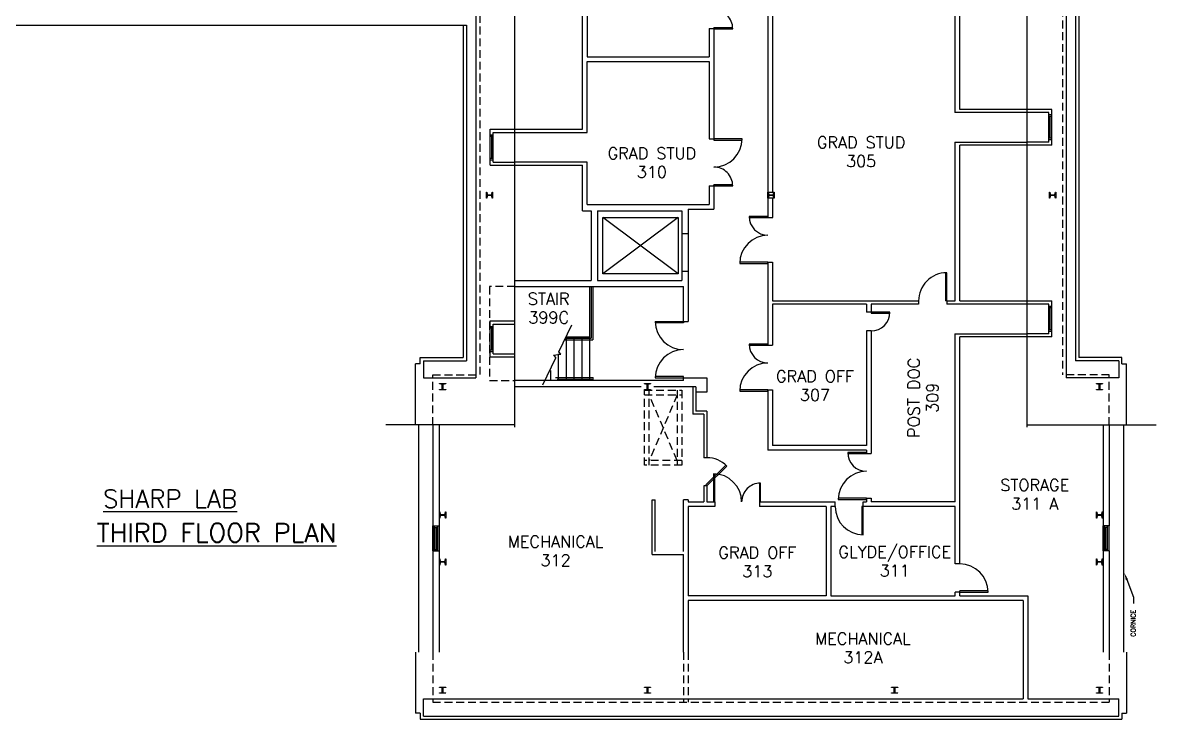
# Model space of a CAD drawing. Extents: x 481 to 2907, y 75 to 2641.
# Drawn here: x 1305 to 2755, y 75 to 966 of the extents above; entities that cross this region are included whole.
import ezdxf
from ezdxf.enums import TextEntityAlignment as Align

# ---------------------------------------------------------------- set-up
doc = ezdxf.new("R2010")
doc.units = 0
doc.header["$LTSCALE"] = 40
doc.header["$MEASUREMENT"] = 0
doc.linetypes.add('HIDDEN', pattern=[0.375, 0.25, -0.125])
doc.layers.get('0').update_dxf_attribs({"linetype": 'CONTINUOUS'})
for name, color, linetype in [('A-AREA-IDEN', 3, 'CONTINUOUS'), ('A-DOOR', 7, 'CONTINUOUS'), ('A-FLOR-IDEN', 7, 'CONTINUOUS'), ('A-FLOR-STRS', 7, 'CONTINUOUS'), ('A-GLAZ', 2, 'CONTINUOUS'), ('A-STRS-RAIL', 7, 'CONTINUOUS'), ('A-WALL', 2, 'CONTINUOUS'), ('S-COLS', 3, 'CONTINUOUS')]:
    doc.layers.add(name, color=color, linetype=linetype)
doc.styles.add('SIMPLEX', font='simplex', dxfattribs={"height": 23})

# ---------------------------------------------------------------- blocks, each defined once
blk = doc.blocks.new('AD081', base_point=(976.415, 314.205))
for p, q in [((976.353, 314.849), (976.314, 314.205)), ((976.353, 314.849), (976.477, 313.561)), ((975.415, 314.205), (976.314, 314.205)), ((976.477, 313.561), (976.516, 314.205)), ((976.516, 314.205), (977.415, 314.205))]:
    blk.add_line(p, q)
blk = doc.blocks.new('Q')
at = {"layer": 'A-STRS-RAIL', "style": 'SIMPLEX'}
for tag, p in [('ROOM', (2, 4)), ('NUMBER', (2, -15.1))]:
    blk.add_attdef(tag, text='', height=12, dxfattribs=at).set_placement(p, align=Align.CENTER)
blk = doc.blocks.new('AD03A', base_point=(6.133, 5.024))
for p, q in [((6.133, 6.024), (6.133, 5.024)), ((6.182, 5.024), (6.182, 6.022)), ((6.133, 5.024), (6.182, 5.024))]:
    blk.add_line(p, q)
blk.add_arc((6.133, 5.024), 1, 0, 90)
blk = doc.blocks.new('AD05A', base_point=(203.035, 424.492))
for p, q in [((203.035, 424.492), (203.084, 424.492)), ((203.035, 424.492), (203.035, 423.492)), ((203.084, 423.493), (203.084, 424.492))]:
    blk.add_line(p, q)
blk.add_arc((203.035, 424.492), 1, 270, 0)
blk = doc.blocks.new('5DOOR')
at = {"layer": 'A-DOOR', "xscale": 36, "yscale": 36, "zscale": 0.01}
blk.add_blockref('AD03A', (0, 0), dxfattribs=at)
at = {"layer": 'A-DOOR', "xscale": 24, "yscale": 24, "zscale": 0.01, "rotation": 180}
blk.add_blockref('AD05A', (60.1, 0), dxfattribs=at)
blk = doc.blocks.new('AD05B', base_point=(489.664, 570.31))
for p, q in [((489.664, 570.31), (489.699, 570.345)), ((490.371, 569.603), (489.664, 570.31)), ((489.699, 570.345), (490.405, 569.638))]:
    blk.add_line(p, q)
blk.add_arc((489.664, 570.31), 1, 315, 0)
blk = doc.blocks.new('AD04A', base_point=(489.664, 570.31))
for p, q in [((488.664, 571.31), (488.664, 570.31)), ((488.713, 570.31), (488.713, 571.309)), ((490.616, 570.31), (490.616, 571.309)), ((490.664, 571.31), (490.664, 570.31)), ((488.664, 570.31), (488.713, 570.31)), ((490.664, 570.31), (490.616, 570.31))]:
    blk.add_line(p, q)
for centre, start, end in [((488.664, 570.31), 0, 90), ((490.664, 570.31), 90, 180)]:
    blk.add_arc(centre, 1, start, end)

msp = doc.modelspace()

# ---------------------------------------------------------------- linework, layer by layer
at = {"layer": 'A-AREA-IDEN'}
for p, q in [((2716.87343, 253.81308), (2725.22249, 231.29706)), ((2725.22249, 231.29706), (2725.22249, 223.29923))]:
    msp.add_line(p, q, dxfattribs=at)
msp.add_solid([(2715.467, 253.29157), (2718.27985, 254.33459), (2713.74437, 262.25162)], dxfattribs=at)
at = {"layer": 'A-FLOR-STRS'}
for p, q in [((1999.89123, 564.46574), (1999.89123, 508.46574)), ((2009.89123, 564.46574), (2009.89123, 508.46574)), ((2019.89123, 564.46574), (2019.89123, 508.46574)), ((1989.89123, 542.41027), (1989.89123, 508.46574)), ((1979.89123, 521.44596), (1979.89123, 508.46574))]:
    msp.add_line(p, q, dxfattribs=at)
at = {"layer": 'A-GLAZ'}
for p, q in [((2617.03498, 816.21574), (2617.03498, 848.21574)), ((2619.03498, 818.21574), (2619.03498, 846.21574)), ((2621.03498, 816.21574), (2621.03498, 848.21574)), ((1902.74748, 790.71574), (1902.74748, 822.71574)), ((1904.74748, 792.71574), (1904.74748, 820.71574)), ((1906.74748, 790.71574), (1906.74748, 822.71574)), ((2617.03498, 571.21574), (2617.03498, 603.21574)), ((2619.03498, 573.21574), (2619.03498, 601.21574)), ((2621.03498, 571.21574), (2621.03498, 603.21574)), ((1902.74748, 545.71574), (1902.74748, 577.71574)), ((1904.74748, 547.71574), (1904.74748, 575.71574)), ((1906.74748, 545.71574), (1906.74748, 577.71574)), ((1831.58616, 290.46574), (1831.58616, 322.46574)), ((1833.58616, 292.46574), (1833.58616, 320.46574)), ((1835.58616, 290.46574), (1835.58616, 322.46574)), ((2688.1963, 290.46574), (2688.1963, 322.46574)), ((2690.1963, 292.46574), (2690.1963, 320.46574)), ((2692.1963, 290.46574), (2692.1963, 322.46574))]:
    msp.add_line(p, q, dxfattribs=at)
at = {"layer": 'A-GLAZ', "color": 2, "linetype": 'Continuous'}
for p, q in [((2621.03498, 846.21574), (2617.03498, 846.21574)), ((1902.74748, 820.71574), (1906.74748, 820.71574)), ((2621.03498, 818.21574), (2617.03498, 818.21574)), ((1902.74748, 792.71574), (1906.74748, 792.71574)), ((2621.03498, 601.21574), (2617.03498, 601.21574)), ((1902.74748, 575.71574), (1906.74748, 575.71574)), ((2621.03498, 573.21574), (2617.03498, 573.21574)), ((1902.74748, 547.71574), (1906.74748, 547.71574)), ((1831.58616, 320.46574), (1835.58616, 320.46574)), ((2692.1963, 320.46574), (2688.1963, 320.46574)), ((1831.58616, 292.46574), (1835.58616, 292.46574)), ((2692.1963, 292.46574), (2688.1963, 292.46574))]:
    msp.add_line(p, q, dxfattribs=at)
at = {"layer": 'A-GLAZ', "color": 2}
for p, q in [((1829.39123, 290.46574), (1829.39123, 322.46574)), ((1837.39123, 290.46574), (1837.39123, 322.46574)), ((2686.39123, 290.46574), (2686.39123, 322.46574)), ((2694.39123, 290.46574), (2694.39123, 322.46574))]:
    msp.add_line(p, q, dxfattribs=at)
at = {"layer": 'A-STRS-RAIL'}
for p, q in [((2029.89123, 628.46574), (2029.89123, 508.46574)), ((2031.89416, 628.46574), (2031.89416, 562.59649)), ((2033.89416, 628.46574), (2033.89416, 560.59649)), ((1998.56607, 560.59649), (2033.89416, 560.59649)), ((1999.52008, 562.59649), (2031.89416, 562.59649)), ((2000.12635, 564.46574), (2029.89123, 564.46574)), ((1986.25846, 512.33498), (2034.64481, 512.33498)), ((1988.25846, 510.33498), (2032.64481, 510.33498)), ((2032.64481, 508.46574), (2032.64481, 510.33498)), ((2034.64481, 508.46574), (2034.64481, 512.33498))]:
    msp.add_line(p, q, dxfattribs=at)
at = {"layer": 'A-WALL'}
for p, q in [((1934.46658, 448.86767), (1934.46658, 1320.59926)), ((2020.89123, 829.71574), (2020.89123, 1320.59926)), ((2257.89123, 1269.22498), (2257.89123, 717.11866)), ((2589.31588, 448.86767), (2589.31588, 1209.90386)), ((2639.39123, 1149.90386), (2639.39123, 511.71574)), ((2026.89123, 1126.46574), (2026.89123, 922.46574)), ((2651.39123, 1129.90386), (2651.39123, 533.71574)), ((2655.39123, 1125.90386), (2655.39123, 537.71574)), ((2503.39123, 855.21574), (2503.39123, 1054.21574)), ((2263.89123, 986.46574), (2263.89123, 749.46574)), ((2497.39123, 851.21574), (2497.39123, 987.06607)), ((1884.39123, 974.96574), (1884.39123, 511.71574)), ((1868.39123, 962.96574), (1868.39123, 537.71574)), ((1872.39123, 962.96574), (1872.39123, 533.71574)), ((2182.89123, 958.46574), (2182.89123, 922.46574)), ((2182.89123, 958.46574), (2188.89123, 958.46574)), ((2188.89123, 958.46574), (2188.89123, 817.46574)), ((2026.89123, 922.46574), (2182.89123, 922.46574)), ((2026.89123, 916.46574), (2182.89123, 916.46574)), ((2026.89123, 825.71574), (2026.89123, 916.46574)), ((2182.89123, 916.46574), (2182.89123, 817.46574)), ((2617.03498, 848.21574), (2617.03498, 851.21574)), ((2621.03498, 848.21574), (2621.03498, 855.21574)), ((1902.74748, 822.71574), (1902.74748, 829.71574)), ((1906.74748, 822.71574), (1906.74748, 825.71574)), ((2182.89123, 817.46574), (2188.89123, 817.46574)), ((2497.39123, 610.21574), (2497.39123, 813.21574)), ((2617.03498, 813.21574), (2617.03498, 816.21574)), ((2621.03498, 809.21574), (2621.03498, 816.21574)), ((2503.39123, 610.21574), (2503.39123, 809.21574)), ((1902.74748, 783.71574), (1902.74748, 790.71574)), ((1906.74748, 787.71574), (1906.74748, 790.71574)), ((2020.89123, 725.46574), (2020.89123, 783.71574)), ((2026.89123, 733.46574), (2026.89123, 787.71574)), ((2182.89123, 757.46574), (2182.89123, 733.46574)), ((2182.89123, 757.46574), (2188.89123, 757.46574)), ((2188.89123, 757.46574), (2188.89123, 727.46574)), ((2263.89123, 741.46574), (2263.89123, 717.11866)), ((2020.89123, 725.46574), (2031.89123, 725.46574)), ((2026.89123, 733.46574), (2182.89123, 733.46574)), ((2031.89123, 725.46574), (2031.89123, 636.46574)), ((2039.89123, 725.46574), (2147.89123, 725.46574)), ((2039.89123, 725.46574), (2039.89123, 636.46574)), ((2147.89123, 725.46574), (2147.89123, 636.46574)), ((2155.89123, 727.46574), (2188.89123, 727.46574)), ((2155.89123, 727.46574), (2155.89123, 583.95191)), ((2143, 717), (2047, 645)), ((2143, 645), (2047, 717)), ((2047, 717), (2143, 717)), ((2047, 645), (2047, 717)), ((2143, 717), (2143, 645)), ((2257.89123, 717.11866), (2263.99794, 717.11866)), ((2147.89123, 696.46574), (2155.89123, 696.46574)), ((2257.89123, 659.92948), (2257.89123, 553.78231)), ((2257.89123, 659.92948), (2263.84073, 659.92948)), ((2263.84073, 659.92948), (2263.89123, 610.21574)), ((2143, 645), (2047, 645)), ((2147.89123, 648.46574), (2155.89123, 648.46574)), ((1934.46658, 636.46574), (2031.89123, 636.46574)), ((1934.46658, 628.46574), (2149.89123, 628.46574)), ((2039.89123, 636.46574), (2147.89123, 636.46574)), ((2149.89123, 583.95191), (2149.89123, 628.46574)), ((2263.89123, 610.21574), (2450.59851, 610.21574)), ((2450.59851, 610.21574), (2450.59851, 606.21574)), ((2486.59851, 610.21574), (2486.59851, 606.21574)), ((2486.59851, 610.21574), (2497.39123, 610.21574)), ((2503.39123, 610.21574), (2621.03498, 610.21574)), ((2621.03498, 603.21574), (2621.03498, 610.21574)), ((2263.89123, 606.21574), (2263.89123, 553.78231)), ((2383.89123, 606.21574), (2383.89123, 595.88439)), ((2389.89123, 595.88439), (2383.89123, 595.88439)), ((2389.89123, 606.21574), (2389.89123, 595.88439)), ((2617.03498, 603.21574), (2617.03498, 606.21574)), ((1902.74748, 577.71574), (1902.74748, 584.71574)), ((1906.74748, 577.71574), (1906.74748, 580.71574)), ((2149.89123, 583.95191), (2155.89123, 583.95191)), ((2383.89123, 571.88439), (2383.89123, 425.21574)), ((2389.89123, 571.88439), (2383.89123, 571.88439)), ((2389.89123, 571.88439), (2389.89123, 415.29231)), ((2497.39123, 353.21574), (2497.39123, 568.21574)), ((2497.39123, 568.21574), (2589.31588, 568.21574)), ((2617.03498, 568.21574), (2617.03498, 571.21574)), ((2621.03498, 564.21574), (2621.03498, 571.21574)), ((2257.89123, 553.78231), (2263.89123, 553.78231)), ((2503.39123, 273.94396), (2503.39123, 564.21574)), ((2589.31588, 564.21574), (2503.39123, 564.21574)), ((1902.74748, 538.71574), (1902.74748, 545.71574)), ((1906.74748, 542.71574), (1906.74748, 545.71574)), ((1817.3199, 533.71574), (1817.3199, 511.71574)), ((2706.46255, 533.71574), (2706.46255, 511.71574)), ((2149.89123, 508.46574), (1934.46658, 508.46574)), ((2149.89123, 511.95191), (2179.89123, 511.95191)), ((2149.89123, 508.46574), (2149.89123, 511.95191)), ((2179.89123, 511.95191), (2179.89123, 493.46574)), ((2095.89123, 500.46574), (1934.46658, 500.46574)), ((2165.89123, 500.46574), (2111.89123, 500.46574)), ((2161.89123, 500.46574), (2161.89123, 465.46574)), ((2165.89123, 500.46574), (2165.89123, 469.46574)), ((2179.89123, 493.46574), (2165.89123, 493.46574)), ((2257.89123, 496.59313), (2257.89123, 419.21574)), ((2257.89123, 496.59313), (2263.89123, 496.59313)), ((2263.89123, 496.59313), (2263.89123, 425.21574)), ((2175.89123, 465.46574), (2161.89123, 465.46574)), ((2179.89123, 469.46574), (2165.89123, 469.46574)), ((2175.89123, 465.46574), (2175.89123, 409.65822)), ((2179.89123, 469.46574), (2179.89123, 409.65822)), ((1934.46658, 451.68949), (1769.20637, 451.68949)), ((1811.2484, 451.68949), (1811.2484, 161.24198)), ((1829.39123, 451.68949), (1829.39123, 161.24198)), ((1837.39123, 451.68949), (1837.39123, 161.24198)), ((2589.31588, 451.68949), (2754.57608, 451.68949)), ((2686.39123, 451.68949), (2686.39123, 322.46574)), ((2694.39123, 451.68949), (2694.39123, 322.46574)), ((2712.53406, 451.68949), (2712.53406, 161.24198)), ((2383.89123, 425.21574), (2263.89123, 425.21574)), ((2179.89123, 409.65822), (2175.89123, 409.65822)), ((2179.89123, 409.46574), (2175.89123, 409.46574)), ((2383.89123, 419.21574), (2257.89123, 419.21574)), ((2383.89123, 419.21574), (2383.89123, 415.29231)), ((2383.89123, 415.29231), (2389.89123, 415.29231)), ((2179.89123, 373.65822), (2175.89123, 373.65822)), ((2175.89123, 373.65822), (2175.89123, 353.21574)), ((2179.89123, 373.65822), (2179.89123, 353.21574)), ((2109.89123, 286), (2109.89123, 356)), ((2109.89123, 356), (2113.89123, 356)), ((2113.89123, 290), (2113.89123, 356)), ((2149.89123, 290), (2149.89123, 356)), ((2155.89123, 356), (2149.89123, 356)), ((2155.89123, 356), (2155.89123, 353.21574)), ((2155.89123, 353.21574), (2175.89123, 353.21574)), ((2179.89123, 353.21574), (2189.96318, 353.21574)), ((2189.96318, 353.21574), (2189.96318, 347.21574)), ((2247.15236, 353.21574), (2343.89743, 353.21574)), ((2247.15236, 353.21574), (2247.15236, 347.21574)), ((2343.89743, 347.21574), (2343.89743, 353.21574)), ((2379.89743, 347.21574), (2379.89743, 353.21574)), ((2379.89743, 353.21574), (2383.89123, 353.21574)), ((2383.89123, 358.10313), (2383.89123, 353.21574)), ((2383.89123, 358.10313), (2389.89123, 358.10313)), ((2389.89123, 358.10313), (2389.89123, 353.21574)), ((2497.39123, 353.21574), (2389.89123, 353.21574)), ((2155.89123, 347.21574), (2155.89123, 233.21574)), ((2189.96318, 347.21574), (2155.89123, 347.21574)), ((2332.39123, 347.21574), (2247.15236, 347.21574)), ((2332.39123, 347.21574), (2332.39123, 233.21574)), ((2338.39123, 347.21574), (2338.39123, 233.21574)), ((2343.89743, 347.21574), (2338.39123, 347.21574)), ((2497.39123, 347.21574), (2379.89743, 347.21574)), ((2497.39123, 273.94396), (2497.39123, 347.21574)), ((2686.39123, 290.46574), (2686.39123, 161.24198)), ((2694.39123, 290.46574), (2694.39123, 161.24198)), ((2109.89123, 286), (2149.89123, 286)), ((2149.89123, 161.24198), (2149.89123, 286)), ((2503.39123, 273.94396), (2497.39123, 273.94396)), ((2332.39123, 233.21574), (2155.89123, 233.21574)), ((2338.39123, 233.21574), (2497.39123, 233.21574)), ((2503.39123, 237.94396), (2497.39123, 237.94396)), ((2497.39123, 233.21574), (2497.39123, 237.94396)), ((2503.39123, 233.21574), (2503.39123, 237.94396)), ((2503.39123, 233.21574), (2590.39123, 233.21574)), ((2590.39123, 233.21574), (2590.39123, 101.21574)), ((2584.39123, 227.21574), (2155.89123, 227.21574)), ((2155.89123, 227.21574), (2155.89123, 161.24198)), ((2584.39123, 227.21574), (2584.39123, 101.21574)), ((1817.3199, 79.21574), (1817.3199, 101.21574)), ((2706.46255, 79.21574), (2706.46255, 101.21574))]:
    msp.add_line(p, q, dxfattribs=at)
at = {"layer": 'A-WALL', "linetype": 'HIDDEN'}
for p, q in [((2634.39123, 1148.71574), (2634.39123, 515.71574)), ((1889.39123, 990.96574), (1889.39123, 515.71574)), ((1901.89123, 628.46574), (1901.89123, 508.46574)), ((1934.46658, 628.46574), (1901.89123, 628.46574)), ((2497.03498, 568.21574), (2589.31588, 568.21574)), ((1829.39123, 451.68949), (1829.39123, 515.71574)), ((1829.39123, 515.71574), (1889.39123, 515.71574)), ((1901.89123, 508.46574), (1934.46658, 508.46574)), ((2694.39123, 515.71574), (2634.39123, 515.71574)), ((2694.39123, 451.68949), (2694.39123, 515.71574)), ((2100, 400), (2100, 496)), ((2100, 496), (2148, 496)), ((2106, 400), (2106, 496)), ((2142, 496), (2142, 400)), ((2148, 496), (2148, 400)), ((2100, 490), (2148, 490)), ((2142, 406), (2106, 490)), ((2142, 490), (2106, 406)), ((2148, 406), (2100, 406)), ((2148, 400), (2100, 400)), ((1829.39123, 161.24198), (1829.39123, 97.21574)), ((2149.89123, 161.24198), (2149.89123, 97.21574)), ((2155.89123, 161.24198), (2155.89123, 97.21574)), ((2694.39123, 161.24198), (2694.39123, 97.21574)), ((1829.39123, 97.21574), (2694.39123, 97.21574))]:
    msp.add_line(p, q, dxfattribs=at)
at = {"layer": 'A-WALL', "linetype": 'Continuous'}
for p, q in [((1177.89123, 962.96574), (1872.39123, 962.96574)), ((2589.31588, 851.21574), (2497.03498, 851.21574)), ((2621.03498, 855.21574), (2503.39123, 855.21574)), ((2617.03498, 851.21574), (2589.31588, 851.21574)), ((2621.03498, 848.21574), (2617.03498, 848.21574)), ((1902.74748, 829.71574), (2020.89123, 829.71574)), ((1902.74748, 822.71574), (1906.74748, 822.71574)), ((1906.74748, 825.71574), (1934.46658, 825.71574)), ((1934.46658, 825.71574), (2026.89123, 825.71574)), ((2497.03498, 813.21574), (2589.31588, 813.21574)), ((2617.03498, 813.21574), (2589.31588, 813.21574)), ((2621.03498, 816.21574), (2617.03498, 816.21574)), ((2621.03498, 809.21574), (2503.39123, 809.21574)), ((1902.74748, 790.71574), (1906.74748, 790.71574)), ((1902.74748, 783.71574), (2020.89123, 783.71574)), ((1906.74748, 787.71574), (1934.46658, 787.71574)), ((2026.89123, 787.71574), (1934.46658, 787.71574)), ((2383.89123, 606.21574), (2263.89123, 606.21574)), ((2450.59851, 606.21574), (2389.89123, 606.21574)), ((2589.31588, 606.21574), (2486.59851, 606.21574)), ((2617.03498, 606.21574), (2589.31588, 606.21574)), ((2621.03498, 603.21574), (2617.03498, 603.21574)), ((1902.74748, 584.71574), (1934.46658, 584.71574)), ((1906.74748, 580.71574), (1934.46658, 580.71574)), ((1902.74748, 577.71574), (1906.74748, 577.71574)), ((2617.03498, 568.21574), (2589.31588, 568.21574)), ((2621.03498, 571.21574), (2617.03498, 571.21574)), ((2621.03498, 564.21574), (2589.31588, 564.21574)), ((1813.39123, 537.71574), (1868.39123, 537.71574)), ((1813.39123, 529.71574), (1813.39123, 537.71574)), ((1902.74748, 545.71574), (1906.74748, 545.71574)), ((1902.74748, 538.71574), (1934.46658, 538.71574)), ((1906.74748, 542.71574), (1934.46658, 542.71574)), ((2710.39123, 537.71574), (2655.39123, 537.71574)), ((2710.39123, 529.71574), (2710.39123, 537.71574)), ((1807.39123, 451.68949), (1807.39123, 529.71574)), ((1813.39123, 529.71574), (1807.39123, 529.71574)), ((1817.3199, 533.71574), (1872.39123, 533.71574)), ((2706.46255, 533.71574), (2651.39123, 533.71574)), ((2710.39123, 529.71574), (2716.39123, 529.71574)), ((2716.39123, 451.68949), (2716.39123, 529.71574)), ((1817.3199, 511.71574), (1884.39123, 511.71574)), ((2706.46255, 511.71574), (2639.39123, 511.71574)), ((1829.39123, 322.46574), (1837.39123, 322.46574)), ((2694.39123, 322.46574), (2686.39123, 322.46574)), ((1829.39123, 290.46574), (1837.39123, 290.46574)), ((2694.39123, 290.46574), (2686.39123, 290.46574)), ((1807.39123, 161.24198), (1807.39123, 83.21574)), ((2716.39123, 161.24198), (2716.39123, 83.21574)), ((1817.3199, 101.21574), (2584.39123, 101.21574)), ((2590.39123, 101.21574), (2706.46255, 101.21574)), ((1813.39123, 83.21574), (1807.39123, 83.21574)), ((1813.39123, 83.21574), (1813.39123, 75.21574)), ((1813.39123, 75.21574), (2710.39123, 75.21574)), ((1817.3199, 79.21574), (2706.46255, 79.21574)), ((2710.39123, 83.21574), (2716.39123, 83.21574)), ((2710.39123, 83.21574), (2710.39123, 75.21574))]:
    msp.add_line(p, q, dxfattribs=at)
at = {"layer": 'S-COLS'}
for p, q in [((2257.89123, 741.46574), (2257.89123, 749.46574)), ((2257.89123, 749.46574), (2265.89123, 749.46574)), ((2265.89123, 741.46574), (2257.89123, 741.46574)), ((2265.89123, 749.46574), (2265.89123, 741.46574))]:
    msp.add_line(p, q, dxfattribs=at)
at = {"layer": 'S-COLS', "color": 3}
for points in [[(1897.89123, 749.46574), (1898.13141, 749.46574, -0.3666293647), (1898.33691, 749.29165), (1898.86221, 746.13982, 0.3666293647), (1899.06771, 745.96574), (1904.71474, 745.96574, 0.3666293647), (1904.92024, 746.13982), (1905.44555, 749.29165, -0.3666293647), (1905.65105, 749.46574), (1905.89123, 749.46574), (1905.89123, 741.46574), (1905.65105, 741.46574, -0.3666293647), (1905.44555, 741.63982), (1904.92024, 744.79165, 0.3666293647), (1904.71474, 744.96574), (1899.06771, 744.96574, 0.3666293647), (1898.86221, 744.79165), (1898.33691, 741.63982, -0.3666293647), (1898.13141, 741.46574), (1897.89123, 741.46574)], [(2257.89123, 749.46574), (2258.13141, 749.46574, -0.3666293647), (2258.33691, 749.29165), (2258.86221, 746.13982, 0.3666293647), (2259.06771, 745.96574), (2264.71474, 745.96574, 0.3666293647), (2264.92024, 746.13982), (2265.44555, 749.29165, -0.3666293647), (2265.65105, 749.46574), (2265.89123, 749.46574), (2265.89123, 741.46574), (2265.65105, 741.46574, -0.3666293647), (2265.44555, 741.63982), (2264.92024, 744.79165, 0.3666293647), (2264.71474, 744.96574), (2259.06771, 744.96574, 0.3666293647), (2258.86221, 744.79165), (2258.33691, 741.63982, -0.3666293647), (2258.13141, 741.46574), (2257.89123, 741.46574)], [(2617.89123, 749.46574), (2618.13141, 749.46574, -0.3666293647), (2618.33691, 749.29165), (2618.86221, 746.13982, 0.3666293647), (2619.06771, 745.96574), (2624.71474, 745.96574, 0.3666293647), (2624.92024, 746.13982), (2625.44555, 749.29165, -0.3666293647), (2625.65105, 749.46574), (2625.89123, 749.46574), (2625.89123, 741.46574), (2625.65105, 741.46574, -0.3666293647), (2625.44555, 741.63982), (2624.92024, 744.79165, 0.3666293647), (2624.71474, 744.96574), (2619.06771, 744.96574, 0.3666293647), (2618.86221, 744.79165), (2618.33691, 741.63982, -0.3666293647), (2618.13141, 741.46574), (2617.89123, 741.46574)], [(1845.89123, 504.46574), (1845.89123, 504.22556, -0.3666293647), (1845.71715, 504.02006), (1842.56531, 503.49475, 0.3666293647), (1842.39123, 503.28925), (1842.39123, 497.64222, 0.3666293647), (1842.56531, 497.43672), (1845.71715, 496.91142, -0.3666293647), (1845.89123, 496.70592), (1845.89123, 496.46574), (1837.89123, 496.46574), (1837.89123, 496.70592, -0.3666293647), (1838.06531, 496.91142), (1841.21715, 497.43672, 0.3666293647), (1841.39123, 497.64222), (1841.39123, 503.28925, 0.3666293647), (1841.21715, 503.49475), (1838.06531, 504.02006, -0.3666293647), (1837.89123, 504.22556), (1837.89123, 504.46574)], [(2107.89123, 504.46574), (2107.89123, 504.22556, -0.3666293647), (2107.71715, 504.02006), (2104.56531, 503.49475, 0.3666293647), (2104.39123, 503.28925), (2104.39123, 497.64222, 0.3666293647), (2104.56531, 497.43672), (2107.71715, 496.91142, -0.3666293647), (2107.89123, 496.70592), (2107.89123, 496.46574), (2099.89123, 496.46574), (2099.89123, 496.70592, -0.3666293647), (2100.06531, 496.91142), (2103.21715, 497.43672, 0.3666293647), (2103.39123, 497.64222), (2103.39123, 503.28925, 0.3666293647), (2103.21715, 503.49475), (2100.06531, 504.02006, -0.3666293647), (2099.89123, 504.22556), (2099.89123, 504.46574)], [(2685.89123, 504.46574), (2685.89123, 504.22556, -0.3666293647), (2685.71715, 504.02006), (2682.56531, 503.49475, 0.3666293647), (2682.39123, 503.28925), (2682.39123, 497.64222, 0.3666293647), (2682.56531, 497.43672), (2685.71715, 496.91142, -0.3666293647), (2685.89123, 496.70592), (2685.89123, 496.46574), (2677.89123, 496.46574), (2677.89123, 496.70592, -0.3666293647), (2678.06531, 496.91142), (2681.21715, 497.43672, 0.3666293647), (2681.39123, 497.64222), (2681.39123, 503.28925, 0.3666293647), (2681.21715, 503.49475), (2678.06531, 504.02006, -0.3666293647), (2677.89123, 504.22556), (2677.89123, 504.46574)], [(1837.89123, 340.46574), (1838.13141, 340.46574, -0.3666293647), (1838.33691, 340.29165), (1838.86221, 337.13982, 0.3666293647), (1839.06771, 336.96574), (1844.71474, 336.96574, 0.3666293647), (1844.92024, 337.13982), (1845.44555, 340.29165, -0.3666293647), (1845.65105, 340.46574), (1845.89123, 340.46574), (1845.89123, 332.46574), (1845.65105, 332.46574, -0.3666293647), (1845.44555, 332.63982), (1844.92024, 335.79165, 0.3666293647), (1844.71474, 335.96574), (1839.06771, 335.96574, 0.3666293647), (1838.86221, 335.79165), (1838.33691, 332.63982, -0.3666293647), (1838.13141, 332.46574), (1837.89123, 332.46574)], [(2677.89123, 340.46574), (2678.13141, 340.46574, -0.3666293647), (2678.33691, 340.29165), (2678.86221, 337.13982, 0.3666293647), (2679.06771, 336.96574), (2684.71474, 336.96574, 0.3666293647), (2684.92024, 337.13982), (2685.44555, 340.29165, -0.3666293647), (2685.65105, 340.46574), (2685.89123, 340.46574), (2685.89123, 332.46574), (2685.65105, 332.46574, -0.3666293647), (2685.44555, 332.63982), (2684.92024, 335.79165, 0.3666293647), (2684.71474, 335.96574), (2679.06771, 335.96574, 0.3666293647), (2678.86221, 335.79165), (2678.33691, 332.63982, -0.3666293647), (2678.13141, 332.46574), (2677.89123, 332.46574)], [(1837.89123, 280.46574), (1838.13141, 280.46574, -0.3666293647), (1838.33691, 280.29165), (1838.86221, 277.13982, 0.3666293647), (1839.06771, 276.96574), (1844.71474, 276.96574, 0.3666293647), (1844.92024, 277.13982), (1845.44555, 280.29165, -0.3666293647), (1845.65105, 280.46574), (1845.89123, 280.46574), (1845.89123, 272.46574), (1845.65105, 272.46574, -0.3666293647), (1845.44555, 272.63982), (1844.92024, 275.79165, 0.3666293647), (1844.71474, 275.96574), (1839.06771, 275.96574, 0.3666293647), (1838.86221, 275.79165), (1838.33691, 272.63982, -0.3666293647), (1838.13141, 272.46574), (1837.89123, 272.46574)], [(2677.89123, 280.46574), (2678.13141, 280.46574, -0.3666293647), (2678.33691, 280.29165), (2678.86221, 277.13982, 0.3666293647), (2679.06771, 276.96574), (2684.71474, 276.96574, 0.3666293647), (2684.92024, 277.13982), (2685.44555, 280.29165, -0.3666293647), (2685.65105, 280.46574), (2685.89123, 280.46574), (2685.89123, 272.46574), (2685.65105, 272.46574, -0.3666293647), (2685.44555, 272.63982), (2684.92024, 275.79165, 0.3666293647), (2684.71474, 275.96574), (2679.06771, 275.96574, 0.3666293647), (2678.86221, 275.79165), (2678.33691, 272.63982, -0.3666293647), (2678.13141, 272.46574), (2677.89123, 272.46574)], [(1845.89123, 116.46574), (1845.89123, 116.22556, -0.3666293647), (1845.71715, 116.02006), (1842.56531, 115.49475, 0.3666293647), (1842.39123, 115.28925), (1842.39123, 109.64222, 0.3666293647), (1842.56531, 109.43672), (1845.71715, 108.91142, -0.3666293647), (1845.89123, 108.70592), (1845.89123, 108.46574), (1837.89123, 108.46574), (1837.89123, 108.70592, -0.3666293647), (1838.06531, 108.91142), (1841.21715, 109.43672, 0.3666293647), (1841.39123, 109.64222), (1841.39123, 115.28925, 0.3666293647), (1841.21715, 115.49475), (1838.06531, 116.02006, -0.3666293647), (1837.89123, 116.22556), (1837.89123, 116.46574)], [(2107.89123, 116.46574), (2107.89123, 116.22556, -0.3666293647), (2107.71715, 116.02006), (2104.56531, 115.49475, 0.3666293647), (2104.39123, 115.28925), (2104.39123, 109.64222, 0.3666293647), (2104.56531, 109.43672), (2107.71715, 108.91142, -0.3666293647), (2107.89123, 108.70592), (2107.89123, 108.46574), (2099.89123, 108.46574), (2099.89123, 108.70592, -0.3666293647), (2100.06531, 108.91142), (2103.21715, 109.43672, 0.3666293647), (2103.39123, 109.64222), (2103.39123, 115.28925, 0.3666293647), (2103.21715, 115.49475), (2100.06531, 116.02006, -0.3666293647), (2099.89123, 116.22556), (2099.89123, 116.46574)], [(2423.89123, 116.46574), (2423.89123, 116.22556, -0.3666293647), (2423.71715, 116.02006), (2420.56531, 115.49475, 0.3666293647), (2420.39123, 115.28925), (2420.39123, 109.64222, 0.3666293647), (2420.56531, 109.43672), (2423.71715, 108.91142, -0.3666293647), (2423.89123, 108.70592), (2423.89123, 108.46574), (2415.89123, 108.46574), (2415.89123, 108.70592, -0.3666293647), (2416.06531, 108.91142), (2419.21715, 109.43672, 0.3666293647), (2419.39123, 109.64222), (2419.39123, 115.28925, 0.3666293647), (2419.21715, 115.49475), (2416.06531, 116.02006, -0.3666293647), (2415.89123, 116.22556), (2415.89123, 116.46574)], [(2685.89123, 116.46574), (2685.89123, 116.22556, -0.3666293647), (2685.71715, 116.02006), (2682.56531, 115.49475, 0.3666293647), (2682.39123, 115.28925), (2682.39123, 109.64222, 0.3666293647), (2682.56531, 109.43672), (2685.71715, 108.91142, -0.3666293647), (2685.89123, 108.70592), (2685.89123, 108.46574), (2677.89123, 108.46574), (2677.89123, 108.70592, -0.3666293647), (2678.06531, 108.91142), (2681.21715, 109.43672, 0.3666293647), (2681.39123, 109.64222), (2681.39123, 115.28925, 0.3666293647), (2681.21715, 115.49475), (2678.06531, 116.02006, -0.3666293647), (2677.89123, 116.22556), (2677.89123, 116.46574)]]:
    msp.add_lwpolyline(points, format="xyb", close=True, dxfattribs=at)

# ---------------------------------------------------------------- block references
at = {"layer": 'A-AREA-IDEN', "xscale": 1.25, "yscale": 1.25, "zscale": 1.25}
for p, values in [((2374.52209, 800.41998), {'ROOM': 'GRAD STUD', 'NUMBER': '305'}), ((2107.04373, 786.42964), {'ROOM': 'GRAD STUD', 'NUMBER': '310'}), ((1975.04373, 600.42964), {'ROOM': 'STAIR', 'NUMBER': '399C'}), ((2315.61488, 501.34001), {'ROOM': 'GRAD OFF', 'NUMBER': '307'}), ((2596.66069, 362.23092), {'ROOM': 'STORAGE', 'NUMBER': '311 A'}), ((1983.9142, 289.90325), {'ROOM': 'MECHANICAL', 'NUMBER': '312'}), ((2241.9142, 275.90325), {'ROOM': 'GRAD OFF', 'NUMBER': '313'}), ((2417.57728, 276.78234), {'ROOM': 'GLYDE/OFFICE', 'NUMBER': '311'}), ((2376.9142, 165.90325), {'ROOM': 'MECHANICAL', 'NUMBER': '312A'})]:
    msp.add_blockref('Q', p, dxfattribs=at).add_auto_attribs(values)
at = {"layer": 'A-AREA-IDEN', "xscale": 1.25, "yscale": 1.25, "zscale": 1.25, "rotation": 90}
msp.add_blockref('Q', (2456.93351, 483.86627), dxfattribs=at).add_auto_attribs({'ROOM': 'POST DOC', 'NUMBER': '309'})
at = {"layer": 'A-DOOR', "zscale": 0.01}
for name, p, xscale, yscale, rotation in [('AD05A', (2486.59851, 610.21574), 36, 36, 180), ('AD03A', (2389.89123, 595.88439), 24, 24, 270), ('AD04A', (2149.89123, 547.95191), 36, 36, 90), ('AD05B', (2179.89123, 373.65822), 36, 36, 90), ('AD05A', (2248.31902, 353.21574), 24, 24, 180), ('AD03A', (2379.89743, 347.21574), 36, 36, 180), ('AD05A', (2503.39123, 237.94396), 36, 36, 90)]:
    msp.add_blockref(name, p, dxfattribs=dict(at, xscale=xscale, yscale=yscale, rotation=rotation))
at = {"layer": 'A-DOOR', "xscale": 36, "yscale": 36, "zscale": 0.01}
msp.add_blockref('AD03A', (2188.21318, 353.21574), dxfattribs=at)
at = {"layer": 'A-FLOR-STRS', "xscale": 42.59253095904182, "yscale": 5.975410580585276, "zscale": 42.59253095904182, "rotation": 64.18293188914537}
msp.add_blockref('AD081', (1988.50068, 541.38407), dxfattribs=at)
at = {"layer": 'A-WALL'}
for p, rotation in [((2188.89123, 1018.46574), 270), ((2188.89123, 817.46574), 270), ((2257.89123, 658.17948), 90), ((2257.89123, 494.84313), 90), ((2383.89123, 356.35313), 90)]:
    msp.add_blockref('5DOOR', p, dxfattribs=dict(at, rotation=rotation))

# ---------------------------------------------------------------- texts
at = {"layer": 'A-AREA-IDEN', "style": 'SIMPLEX'}
msp.add_text('CORNICE', height=6, rotation=90, dxfattribs=at).set_placement((2728.06116, 180.79224))
at = {"layer": 'A-FLOR-IDEN', "style": 'SIMPLEX'}
for s, height, p in [('%%uSHARP LAB', 23, (1407.67086, 345.7771)), ('%%uTHIRD FLOOR PLAN', 24, (1399.6, 301.8))]:
    msp.add_text(s, height=height, dxfattribs=at).set_placement(p)

doc.saveas('drawing.dxf')
